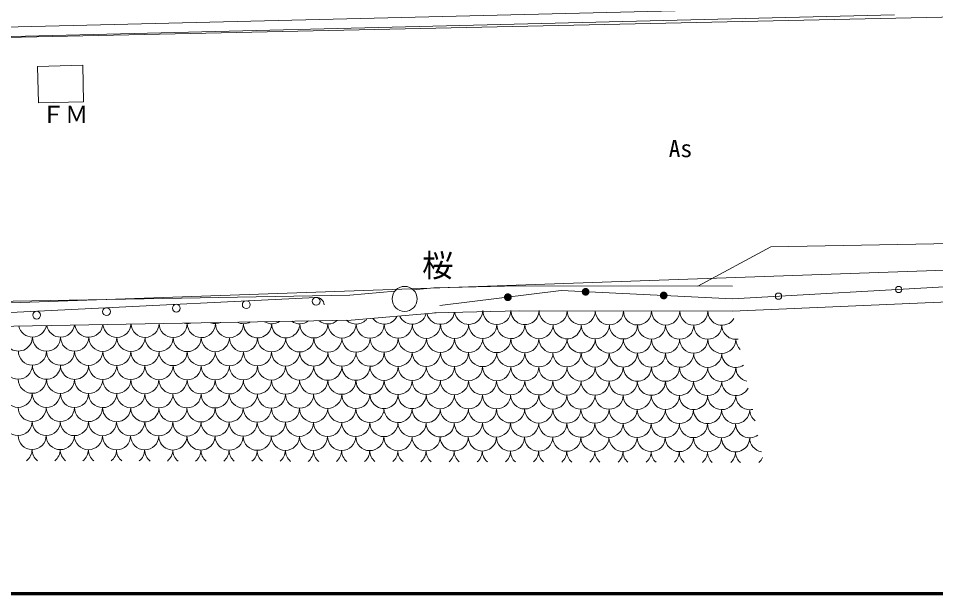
# Model space of a CAD drawing. Units: millimetres, scale not verified. Extents: x 4813 to 205063, y 5162 to 143662.
# Drawn here: x 78046 to 92716, y 5162 to 14368 of the extents above; entities that cross this region are included whole.
import ezdxf
from ezdxf.enums import TextEntityAlignment as Align

# ---------------------------------------------------------------- set-up
doc = ezdxf.new("R2010")
doc.units = ezdxf.units.MM
doc.header["$LTSCALE"] = 250
for name, color, linetype, lineweight in [('図枠', 7, 'Continuous', 13), ('現況2', 7, 'Continuous', 13), ('現況平面図', 7, 'Continuous', 13), ('結線', 5, 'Continuous', 13)]:
    doc.layers.add(name, color=color, linetype=linetype, lineweight=lineweight)
doc.styles.add('ＭＳ ゴシック', font='')
doc.styles.get('ＭＳ ゴシック').set_extended_font_data('MS Gothic')

msp = doc.modelspace()

# ---------------------------------------------------------------- hatches: boundary and pattern name
at = {"layer": '現況平面図'}
for points in [[(87180.7, 9991.8, 1), (87055.7, 9991.8, 0.41421), (87118.2, 9929.3, 0.41421)], [(88429.3, 9933.1, 0.99999), (88304.3, 9933.1, 0.99999)], [(85937.5, 9905.4, 0.41422), (85875, 9967.9, 0.41422), (85812.5, 9905.4, 0.41422), (85875, 9842.9, 0.41422)]]:
    msp.add_hatch(color=256, dxfattribs=at).paths.add_polyline_path(points)

# ---------------------------------------------------------------- linework, layer by layer
at = {"layer": '図枠', "lineweight": 70}
msp.add_lwpolyline([(4812.9, 5162), (205062.9, 5162), (205062.9, 143662), (4812.9, 143662)], close=True, dxfattribs=at)
at = {"layer": '現況2'}
for p, q in [((89464.4, 9881.5), (107509.8, 10885.5)), ((89464.2, 9681.5), (103018.8, 10277.4))]:
    msp.add_line(p, q, dxfattribs=at)
msp.add_lwpolyline([(102868.1, 10952), (100213.3, 10898.1), (90079.4, 10710.3), (88914.9, 10082)], dxfattribs=at)
for centre in [(92125, 10029.5), (90202, 9922.5)]:
    msp.add_circle(centre, 50, dxfattribs=at)
at = {"layer": '現況平面図'}
msp.add_line((84691.6, 10054.6), (84359.4, 10025.5), dxfattribs=at)
for points in [[(92055, 14421.4), (72941.5, 13956.8), (71528.7, 15554.4), (71514.9, 16369.9)], [(92051.3, 14571.3), (73007.6, 14108.5), (71677.7, 15612.3), (71664.9, 16372.4)], [(84064, 9999.8), (83348.6, 9937.3), (74964.5, 9789.4), (69043.4, 9639.6)], [(89464.6, 10081.5), (86048.5, 10085), (84691.6, 10054.6)], [(89464.4, 9881.5), (86726.7, 10010.2), (84784.4, 9771.2)], [(43236.1, 8801.5), (47176.5, 8727.6), (56181.7, 8918.2), (62279.2, 9103.8), (65199.9, 9242.3), (69065.3, 9365), (74983.6, 9514.8), (82804.9, 9903.1)], [(89464.2, 9681.5), (86052.8, 9685), (84700.6, 9654.7)], [(84726.4, 9656.1), (83369.6, 9537.6), (74973, 9389.5), (69054.8, 9239.7), (65189.4, 9117), (62268.6, 8978.5), (56171.1, 8792.9), (47165.9, 8602.3), (43234.9, 8676.1)]]:
    msp.add_lwpolyline(points, dxfattribs=at)
msp.add_lwpolyline([(79090, 13032.5), (79075.4, 13616.8), (78351.3, 13598.8), (78365.9, 13014.5)], close=True, dxfattribs=at)
for centre, radius in [((84223.4, 9878.9), 200), ((81690.7, 9785.2), 62.5), ((82808, 9840.7), 62.5), ((79456, 9674.3), 62.5), ((80573.4, 9729.8), 62.5), ((78338.7, 9618.8), 62.5)]:
    msp.add_circle(centre, radius, dxfattribs=at)
for centre, radius, start, end in [((82811.1, 9778.3), 125, 2.84263, 92.84263), ((85247.9, 9695.1), 225, 186.8653, 359.81465), ((85697.9, 9693.7), 225, 179.81465, 359.81465), ((86147.9, 9692.2), 225, 179.81442, 359.81489), ((86597.9, 9690.8), 225, 179.81498, 359.81433), ((87047.9, 9689.3), 225, 179.81465, 359.81465), ((87497.9, 9687.8), 225, 179.81465, 359.81465), ((87947.9, 9686.4), 225, 179.81498, 359.81433), ((88397.9, 9684.9), 225, 179.81465, 359.81465), ((88847.9, 9683.5), 225, 179.81465, 359.81465), ((89297.9, 9682), 225, 179.81465, 328.01448), ((83447.9, 9700.9), 225, 227.03225, 320.38789), ((83897.9, 9699.5), 225, 216.68173, 332.34254), ((84347.9, 9698), 225, 206.14376, 342.88051), ((84797.9, 9696.6), 225, 196.33276, 352.69152), ((78272.2, 9492.7), 225, 192.53861, 349.48248), ((78722.2, 9491.2), 225, 190.10755, 351.91355), ((79172.2, 9489.8), 225, 187.6929, 354.32819), ((79622.2, 9488.3), 225, 185.29013, 356.73096), ((80072.2, 9486.9), 225, 182.89488, 359.12621), ((80522.2, 9485.4), 225, 180.50292, 359.81465), ((80747.9, 9709.7), 225, 256.9529, 285.06819), ((80972.2, 9483.9), 225, 179.81498, 359.81433), ((81197.9, 9708.2), 225, 249.18349, 292.83761), ((81422.2, 9482.5), 225, 179.81465, 359.81465), ((81647.9, 9706.8), 225, 243.45575, 298.56534), ((81872.2, 9481), 225, 179.81442, 359.81489), ((82097.9, 9705.3), 225, 238.66399, 303.3571), ((82322.2, 9479.6), 225, 179.81458, 359.81473), ((82547.9, 9703.9), 225, 234.43635, 307.58475), ((82772.2, 9478.1), 225, 179.81465, 359.81465), ((82997.9, 9702.4), 225, 230.5934, 311.42769), ((83222.2, 9476.7), 225, 179.81465, 359.81465), ((83672.2, 9475.2), 225, 179.81498, 359.81433), ((84122.2, 9473.8), 225, 179.81465, 359.81465), ((84572.2, 9472.3), 225, 179.81465, 359.81465), ((85022.2, 9470.8), 225, 179.81498, 359.81433), ((85472.2, 9469.4), 225, 179.81465, 359.81465), ((85922.2, 9467.9), 225, 179.81465, 359.81465), ((86372.2, 9466.5), 225, 179.81465, 359.81465), ((86822.2, 9465), 225, 179.81432, 359.81499), ((87272.2, 9463.6), 225, 179.81465, 359.81465), ((87722.2, 9462.1), 225, 179.81498, 359.81433), ((88172.2, 9460.7), 225, 179.81465, 359.81465), ((88622.2, 9459.2), 225, 179.81465, 359.81465), ((89072.2, 9457.7), 225, 179.81498, 359.81433), ((89522.2, 9456.3), 225, 179.81465, 278.84705), ((78046.5, 9268.4), 225, 179.81442, 359.81489), ((78496.5, 9267), 225, 179.81498, 359.81433), ((78946.5, 9265.5), 225, 179.81465, 359.81465), ((79396.5, 9264), 225, 179.81465, 359.81465), ((79846.5, 9262.6), 225, 179.81498, 359.81433), ((80296.5, 9261.1), 225, 179.81465, 359.81465), ((80746.5, 9259.7), 225, 179.81465, 359.81465), ((81196.5, 9258.2), 225, 179.81498, 359.81433), ((81646.5, 9256.8), 225, 179.81465, 359.81465), ((82096.5, 9255.3), 225, 179.81465, 359.81465), ((82546.5, 9253.9), 225, 179.81465, 359.81465), ((82996.5, 9252.4), 225, 179.81465, 359.81465), ((83446.5, 9250.9), 225, 179.81465, 359.81465), ((83896.5, 9249.5), 225, 179.81498, 359.81433), ((84346.5, 9248), 225, 179.81465, 359.81465), ((84796.5, 9246.6), 225, 179.81498, 359.81433), ((85246.5, 9245.1), 225, 179.81465, 359.81465), ((85696.5, 9243.7), 225, 179.81465, 359.81465), ((86146.4, 9242.2), 225, 179.81498, 359.81433), ((86596.4, 9240.8), 225, 179.81465, 359.81465), ((87046.4, 9239.3), 225, 179.81442, 359.81489), ((87496.4, 9237.8), 225, 179.81498, 359.81433), ((87946.4, 9236.4), 225, 179.81465, 359.81465), ((88396.4, 9234.9), 225, 179.81465, 359.81465), ((88846.4, 9233.5), 225, 179.81498, 359.81433), ((89296.4, 9232), 225, 179.81465, 359.81465), ((89746.4, 9230.6), 225, 179.81465, 226.36056), ((78270.8, 9042.7), 225, 179.81465, 359.81465), ((78720.8, 9041.2), 225, 179.81465, 359.81465), ((79170.8, 9039.8), 225, 179.81465, 359.81465), ((79620.8, 9038.3), 225, 179.81498, 359.81433), ((80070.8, 9036.9), 225, 179.81465, 359.81465), ((80520.8, 9035.4), 225, 179.81465, 359.81465), ((80970.7, 9034), 225, 179.81498, 359.81433), ((81420.7, 9032.5), 225, 179.81465, 359.81465), ((81870.7, 9031), 225, 179.81465, 359.81465), ((82320.7, 9029.6), 225, 179.81498, 359.81433), ((82770.7, 9028.1), 225, 179.81442, 359.81489), ((83220.7, 9026.7), 225, 179.81465, 359.81465), ((83670.7, 9025.2), 225, 179.81498, 359.81433), ((84120.7, 9023.8), 225, 179.81465, 359.81465), ((84570.7, 9022.3), 225, 179.81465, 359.81465), ((85020.7, 9020.8), 225, 179.81498, 359.81433), ((85470.7, 9019.4), 225, 179.81465, 359.81465), ((85920.7, 9017.9), 225, 179.81465, 359.81465), ((86370.7, 9016.5), 225, 179.81498, 359.81433), ((86820.7, 9015), 225, 179.81465, 359.81465), ((87270.7, 9013.6), 225, 179.81465, 359.81465), ((87720.7, 9012.1), 225, 179.81432, 359.81499), ((88170.7, 9010.7), 225, 179.81465, 359.81465), ((88620.7, 9009.2), 225, 179.81498, 359.81433), ((89070.7, 9007.7), 225, 179.81465, 359.81465), ((89520.7, 9006.3), 225, 179.81465, 302.90748), ((78045, 8818.4), 225, 179.81498, 359.81433), ((78495, 8817), 225, 179.81442, 359.81489), ((78945, 8815.5), 225, 179.81432, 359.81499), ((79395, 8814), 225, 179.81498, 359.81433), ((79845, 8812.6), 225, 179.81465, 359.81465), ((80295, 8811.1), 225, 179.81465, 359.81465), ((80745, 8809.7), 225, 179.81498, 359.81433), ((81195, 8808.2), 225, 179.81465, 359.81465), ((81645, 8806.8), 225, 179.81465, 359.81465), ((82095, 8805.3), 225, 179.81498, 359.81433), ((82545, 8803.9), 225, 179.81465, 359.81465), ((82995, 8802.4), 225, 179.81442, 359.81489), ((83445, 8800.9), 225, 179.81458, 359.81473), ((83895, 8799.5), 225, 179.81465, 359.81465), ((84345, 8798), 225, 179.81465, 359.81465), ((84795, 8796.6), 225, 179.81498, 359.81433), ((85245, 8795.1), 225, 179.81465, 359.81465), ((85695, 8793.7), 225, 179.81465, 359.81465), ((86145, 8792.2), 225, 179.81498, 359.81433), ((86595, 8790.8), 225, 179.81465, 359.81465), ((87045, 8789.3), 225, 179.81465, 359.81465), ((87495, 8787.8), 225, 179.81498, 359.81433), ((87945, 8786.4), 225, 179.81442, 359.81489), ((88395, 8784.9), 225, 179.81465, 359.81465), ((88845, 8783.5), 225, 179.81498, 359.81433), ((89295, 8782), 225, 179.81465, 359.81465), ((89745, 8780.6), 225, 179.81465, 257.426), ((78269.3, 8592.7), 225, 179.81498, 359.81433), ((78719.3, 8591.2), 225, 179.81465, 359.81465), ((79169.3, 8589.8), 225, 179.81465, 359.81465), ((79619.3, 8588.3), 225, 179.81465, 359.81465), ((80069.3, 8586.9), 225, 179.81465, 359.81465), ((80519.3, 8585.4), 225, 179.81498, 359.81433), ((80969.3, 8584), 225, 179.81465, 359.81465), ((81419.3, 8582.5), 225, 179.81465, 359.81465), ((81869.3, 8581), 225, 179.81498, 359.81433), ((82319.3, 8579.6), 225, 179.81465, 359.81465), ((82769.3, 8578.1), 225, 179.81465, 359.81465), ((83219.3, 8576.7), 225, 179.81498, 359.81433), ((83669.3, 8575.2), 225, 179.81442, 359.81489), ((84119.3, 8573.8), 225, 179.81465, 359.81465), ((84569.3, 8572.3), 225, 179.81498, 359.81433), ((85019.3, 8570.8), 225, 179.81465, 359.81465), ((85469.3, 8569.4), 225, 179.81465, 359.81465), ((85919.3, 8567.9), 225, 179.81498, 359.81433), ((86369.3, 8566.5), 225, 179.81465, 359.81465), ((86819.3, 8565), 225, 179.81465, 359.81465), ((87269.3, 8563.6), 225, 179.81498, 359.81433), ((87719.3, 8562.1), 225, 179.81465, 359.81465), ((88169.3, 8560.7), 225, 179.81442, 359.81489), ((88619.3, 8559.2), 225, 179.81498, 359.81433), ((89069.3, 8557.7), 225, 179.81465, 359.81465), ((89519.2, 8556.3), 225, 179.81465, 332.35235), ((78043.6, 8368.4), 225, 179.81498, 359.81433), ((78493.6, 8367), 225, 179.81465, 359.81465), ((78943.6, 8365.5), 225, 179.81465, 359.81465), ((79393.6, 8364), 225, 179.81465, 359.81465), ((79843.6, 8362.6), 225, 179.81465, 359.81465), ((80293.6, 8361.1), 225, 179.81465, 359.81465), ((80743.6, 8359.7), 225, 179.81498, 359.81433), ((81193.6, 8358.2), 225, 179.81465, 359.81465), ((81643.6, 8356.8), 225, 179.81498, 359.81433), ((82093.6, 8355.3), 225, 179.81465, 359.81465), ((82543.6, 8353.9), 225, 179.81465, 359.81465), ((82993.6, 8352.4), 225, 179.81498, 359.81433), ((83443.6, 8350.9), 225, 179.81465, 359.81465), ((83893.5, 8349.5), 225, 179.81442, 359.81489), ((84343.5, 8348), 225, 179.81458, 359.81473), ((84793.5, 8346.6), 225, 179.81465, 359.81465), ((85243.5, 8345.1), 225, 179.81465, 359.81465), ((85693.5, 8343.7), 225, 179.81498, 359.81433), ((86143.5, 8342.2), 225, 179.81465, 359.81465), ((86593.5, 8340.8), 225, 179.81465, 359.81465), ((87043.5, 8339.3), 225, 179.81498, 359.81433), ((87493.5, 8337.8), 225, 179.81465, 359.81465), ((87943.5, 8336.4), 225, 179.81465, 359.81465), ((88393.5, 8334.9), 225, 179.81465, 359.81465), ((88843.5, 8333.5), 225, 179.81432, 359.81499), ((89293.5, 8332), 225, 179.81465, 359.81465), ((89743.5, 8330.6), 225, 179.81465, 281.72215), ((78267.9, 8142.7), 225, 179.81465, 359.81465), ((78717.8, 8141.2), 225, 179.81465, 359.81465), ((79167.8, 8139.8), 225, 179.81498, 359.81433), ((79617.8, 8138.3), 225, 179.81442, 359.81489), ((80067.8, 8136.9), 225, 179.81432, 359.81499), ((80517.8, 8135.4), 225, 179.81498, 359.81433), ((80967.8, 8134), 225, 179.81465, 359.81465), ((81417.8, 8132.5), 225, 179.81465, 359.81465), ((81867.8, 8131), 225, 179.81498, 359.81433), ((82317.8, 8129.6), 225, 179.81465, 359.81465), ((82767.8, 8128.1), 225, 179.81465, 359.81465), ((83217.8, 8126.7), 225, 179.81498, 359.81433), ((83667.8, 8125.2), 225, 179.81465, 359.81465), ((84117.8, 8123.8), 225, 179.81498, 359.81433), ((84567.8, 8122.3), 225, 179.81442, 359.81489), ((85017.8, 8120.9), 225, 179.81465, 359.81465), ((85467.8, 8119.4), 225, 179.81498, 359.81433), ((85917.8, 8117.9), 225, 179.81465, 359.81465), ((86367.8, 8116.5), 225, 179.81465, 359.81465), ((86817.8, 8115), 225, 179.81498, 359.81433), ((87267.8, 8113.6), 225, 179.81465, 359.81465), ((87717.8, 8112.1), 225, 179.81465, 359.81465), ((88167.8, 8110.7), 225, 179.81498, 359.81433), ((88617.8, 8109.2), 225, 179.81465, 359.81465), ((89067.8, 8107.7), 225, 179.81442, 359.81489), ((89517.8, 8106.3), 225, 179.81498, 359.81433), ((89967.8, 8104.8), 225, 179.81465, 231.13104), ((78042.1, 7918.4), 225, 179.81465, 359.81465), ((78492.1, 7917), 225, 179.81465, 359.81465), ((78942.1, 7915.5), 225, 179.81498, 359.81433), ((79392.1, 7914), 225, 179.81465, 359.81465), ((79842.1, 7912.6), 225, 179.81465, 359.81465), ((80292.1, 7911.1), 225, 179.81465, 359.81465), ((80742.1, 7909.7), 225, 179.81465, 359.81465), ((81192.1, 7908.2), 225, 179.81465, 359.81465), ((81642.1, 7906.8), 225, 179.81498, 359.81433), ((82092.1, 7905.3), 225, 179.81465, 359.81465), ((82542.1, 7903.9), 225, 179.81465, 359.81465), ((82992.1, 7902.4), 225, 179.81498, 359.81433), ((83442.1, 7900.9), 225, 179.81465, 359.81465), ((83892.1, 7899.5), 225, 179.81465, 359.81465), ((84342.1, 7898), 225, 179.81498, 359.81433), ((84792.1, 7896.6), 225, 179.81442, 359.81489), ((85242.1, 7895.1), 225, 179.81465, 359.81465), ((85692.1, 7893.7), 225, 179.81498, 359.81433), ((86142.1, 7892.2), 225, 179.81465, 359.81465), ((86592.1, 7890.8), 225, 179.81498, 359.81433), ((87042.1, 7889.3), 225, 179.81465, 359.81465), ((87492.1, 7887.8), 225, 179.81465, 359.81465), ((87942.1, 7886.4), 225, 179.81498, 359.81433), ((88392.1, 7884.9), 225, 179.81465, 359.81465), ((88842.1, 7883.5), 225, 179.81465, 359.81465), ((89292.1, 7882), 225, 179.81465, 359.81465), ((89742.1, 7880.6), 225, 179.81465, 306.0249), ((78266.4, 7692.7), 225, 179.81465, 359.81465), ((78716.4, 7691.2), 225, 179.81498, 359.81433), ((79166.4, 7689.8), 225, 179.81465, 359.81465), ((79616.4, 7688.3), 225, 179.81465, 359.81465), ((80066.4, 7686.9), 225, 179.81498, 359.81433), ((80516.4, 7685.4), 225, 179.81442, 359.81489), ((80966.4, 7684), 225, 179.81432, 359.81499), ((81416.4, 7682.5), 225, 179.81498, 359.81433), ((81866.4, 7681), 225, 179.81465, 359.81465), ((82316.4, 7679.6), 225, 179.81465, 359.81465), ((82766.4, 7678.1), 225, 179.81498, 359.81433), ((83216.4, 7676.7), 225, 179.81465, 359.81465), ((83666.4, 7675.2), 225, 179.81465, 359.81465), ((84116.4, 7673.8), 225, 179.81498, 359.81433), ((84566.4, 7672.3), 225, 179.81465, 359.81465), ((85016.4, 7670.9), 225, 179.81442, 359.81489), ((85466.4, 7669.4), 225, 179.81458, 359.81473), ((85916.4, 7667.9), 225, 179.81465, 359.81465), ((86366.4, 7666.5), 225, 179.81465, 359.81465), ((86816.4, 7665), 225, 179.81498, 359.81433), ((87266.3, 7663.6), 225, 179.81465, 359.81465), ((87716.3, 7662.1), 225, 179.81465, 359.81465), ((88166.3, 7660.7), 225, 179.81498, 359.81433), ((88616.3, 7659.2), 225, 179.81465, 359.81465), ((89066.3, 7657.8), 225, 179.81498, 359.81433), ((89516.3, 7656.3), 225, 179.81442, 359.81489), ((89966.3, 7654.8), 225, 179.81465, 260.54174), ((78040.7, 7468.4), 225, 307.31951, 359.81465), ((78490.7, 7467), 225, 179.81465, 232.25464), ((78490.7, 7467), 225, 307.46066, 359.81465), ((78940.7, 7465.5), 225, 179.81465, 232.11393), ((78940.7, 7465.5), 225, 307.60137, 359.81465), ((79390.7, 7464.1), 225, 179.81465, 231.97368), ((79390.7, 7464.1), 225, 307.74162, 359.81465), ((79840.7, 7462.6), 225, 179.81465, 231.83386), ((79840.7, 7462.6), 225, 307.88144, 359.81465), ((80290.7, 7461.1), 225, 179.81465, 231.69448), ((80290.7, 7461.1), 225, 308.02082, 359.81465), ((80740.7, 7459.7), 225, 179.81465, 231.55552), ((80740.7, 7459.7), 225, 308.15978, 359.81465), ((81190.7, 7458.2), 225, 179.81465, 231.417), ((81190.7, 7458.2), 225, 308.2983, 359.81465), ((81640.6, 7456.8), 225, 179.81465, 231.27889), ((81640.6, 7456.8), 225, 308.43641, 359.81465), ((82090.6, 7455.3), 225, 179.81465, 231.1412), ((82090.6, 7455.3), 225, 308.5741, 359.81465), ((82540.6, 7453.9), 225, 179.81465, 231.00392), ((82540.6, 7453.9), 225, 308.71138, 359.81465), ((82990.6, 7452.4), 225, 179.81465, 230.86705), ((82990.6, 7452.4), 225, 308.84825, 359.81465), ((83440.6, 7451), 225, 179.81465, 230.73058), ((83440.6, 7451), 225, 308.98472, 359.81465), ((83890.6, 7449.5), 225, 179.81465, 230.59451), ((83890.6, 7449.5), 225, 309.12079, 359.81465), ((84340.6, 7448), 225, 179.81465, 230.45883), ((84340.6, 7448), 225, 309.25647, 359.81465), ((84790.6, 7446.6), 225, 179.81465, 230.32355), ((84790.6, 7446.6), 225, 309.39175, 359.81465), ((85240.6, 7445.1), 225, 179.81465, 230.18865), ((85240.6, 7445.1), 225, 309.52665, 359.81465), ((85690.6, 7443.7), 225, 179.81465, 230.05413), ((85690.6, 7443.7), 225, 309.66117, 359.81465), ((86140.6, 7442.2), 225, 179.81465, 229.91999), ((86140.6, 7442.2), 225, 309.79531, 359.81465), ((86590.6, 7440.8), 225, 179.81465, 229.78622), ((86590.6, 7440.8), 225, 309.92908, 359.81465), ((87040.6, 7439.3), 225, 179.81465, 229.65282), ((87040.6, 7439.3), 225, 310.06248, 359.81465), ((87490.6, 7437.8), 225, 179.81465, 229.51979), ((87490.6, 7437.8), 225, 310.19551, 359.81465), ((87940.6, 7436.4), 225, 179.81465, 229.38713), ((87940.6, 7436.4), 225, 310.32817, 359.81465), ((88390.6, 7434.9), 225, 179.81465, 229.25482), ((88390.6, 7434.9), 225, 310.46048, 359.81465), ((88840.6, 7433.5), 225, 179.81465, 229.12287), ((88840.6, 7433.5), 225, 310.59243, 359.81465), ((89290.6, 7432), 225, 179.81465, 228.99127), ((89290.6, 7432), 225, 310.72403, 359.81465), ((89740.6, 7430.6), 225, 179.81465, 228.86001), ((89740.6, 7430.6), 225, 310.85529, 337.13535)]:
    msp.add_arc(centre, radius, start, end, dxfattribs=at)
at = {"layer": '結線'}
for points in [[(110820.4, 14919.4), (102874.3, 14604.7), (72941.5, 13956.8)], [(119725.1, 11275.4), (68457.6, 9482.7), (49194.2, 9136.6), (36055.2, 9327.6)]]:
    msp.add_lwpolyline(points, dxfattribs=at)

# ---------------------------------------------------------------- texts
at = {"layer": '現況平面図', "style": 'ＭＳ ゴシック'}
for s, height, p in [('ＦＭ', 274.9, (78415.5, 12609.9)), ('As', 274.9, (88446.8, 12064.5)), ('桜', 366.6, (84502, 10119.8))]:
    msp.add_text(s, height=height, dxfattribs=at).set_placement(p, align=Align.BOTTOM_LEFT)

doc.saveas('drawing.dxf')
